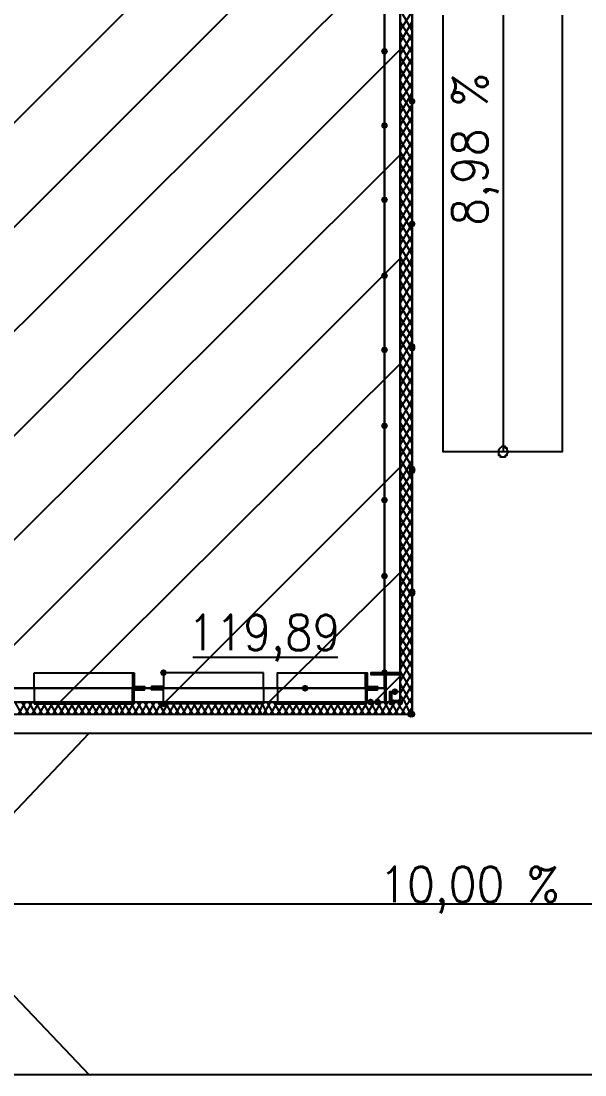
# Model space of a CAD drawing. Header units: millimetres. Extents: x 0 to 420, y 0 to 297.
# Drawn here: x 383.65 to 397.47, y 110.83 to 136.67 of the extents above; entities that cross this region are included whole.
import ezdxf

# ---------------------------------------------------------------- set-up
doc = ezdxf.new("R2010")
doc.units = ezdxf.units.MM
doc.layers.get('0').update_dxf_attribs({"linetype": 'CONTINUOUS'})
doc.styles.get("Standard").update_dxf_attribs({"font": 'STANDARD'})

msp = doc.modelspace()

# ---------------------------------------------------------------- hatches: boundary and pattern name
at = {"true_color": 0x000007}
h = msp.add_hatch(color=0, dxfattribs=at)
h.paths.add_polyline_path([(393.234333, 137.710333), (393.234333, 119.634)], flags=0)
h.paths.add_polyline_path([(393.234333, 119.634), (393.234333, 137.710333)], flags=0)
for points in [[(392.641667, 135.932333), (392.616796, 135.872537), (392.557, 135.847667), (392.497204, 135.872537), (392.472333, 135.932333), (392.497204, 135.992129), (392.557, 136.017), (392.616796, 135.992129)], [(392.641667, 134.112), (392.616796, 134.052204), (392.557, 134.027333), (392.497204, 134.052204), (392.472333, 134.112), (392.497204, 134.171796), (392.557, 134.196667), (392.616796, 134.171796)], [(392.641667, 132.291667), (392.616796, 132.231871), (392.557, 132.207), (392.497204, 132.231871), (392.472333, 132.291667), (392.497204, 132.351462), (392.557, 132.376333), (392.616796, 132.351463)], [(392.641667, 130.429), (392.616796, 130.369204), (392.557, 130.344333), (392.497204, 130.369204), (392.472333, 130.429), (392.497204, 130.488796), (392.557, 130.513667), (392.616796, 130.488796)], [(392.641667, 128.608667), (392.616796, 128.548871), (392.557, 128.524), (392.497204, 128.548871), (392.472333, 128.608667), (392.497204, 128.668462), (392.557, 128.693333), (392.616796, 128.668463)], [(392.641667, 126.746), (392.616796, 126.686204), (392.557, 126.661333), (392.497204, 126.686204), (392.472333, 126.746), (392.497204, 126.805796), (392.557, 126.830667), (392.616796, 126.805796)], [(392.641667, 124.925667), (392.616796, 124.865871), (392.557, 124.841), (392.497204, 124.865871), (392.472333, 124.925667), (392.497204, 124.985462), (392.557, 125.010333), (392.616796, 124.985463)], [(392.641667, 123.063), (392.616796, 123.003204), (392.557, 122.978333), (392.497204, 123.003204), (392.472333, 123.063), (392.497204, 123.122796), (392.557, 123.147667), (392.616796, 123.122796)], [(387.223, 120.692333), (387.198129, 120.632537), (387.138333, 120.607667), (387.078538, 120.632537), (387.053667, 120.692333), (387.078537, 120.752129), (387.138333, 120.777), (387.198129, 120.752129)], [(392.641667, 120.692333), (392.616796, 120.632537), (392.557, 120.607667), (392.497204, 120.632537), (392.472333, 120.692333), (392.497204, 120.752129), (392.557, 120.777), (392.616796, 120.752129)], [(390.694333, 120.311333), (390.669462, 120.251537), (390.609667, 120.226667), (390.549871, 120.251537), (390.525, 120.311333), (390.549871, 120.371129), (390.609667, 120.396), (390.669462, 120.371129)], [(392.895667, 120.226667), (392.870796, 120.166871), (392.811, 120.142), (392.751204, 120.166871), (392.726333, 120.226667), (392.751204, 120.286462), (392.811, 120.311333), (392.870796, 120.286463)], [(387.223, 119.930333), (387.198129, 119.870538), (387.138333, 119.845667), (387.078538, 119.870538), (387.053667, 119.930333), (387.078537, 119.990129), (387.138333, 120.015), (387.198129, 119.990129)], [(392.303, 119.972667), (392.278129, 119.912871), (392.218333, 119.888), (392.158537, 119.912871), (392.133667, 119.972667), (392.158537, 120.032462), (392.218333, 120.057333), (392.278129, 120.032463)], [(392.303, 119.972667), (392.278129, 119.912871), (392.218333, 119.888), (392.158537, 119.912871), (392.133667, 119.972667), (392.158537, 120.032462), (392.218333, 120.057333), (392.278129, 120.032463)], [(392.472333, 119.972667), (392.447462, 119.912871), (392.387667, 119.888), (392.327871, 119.912871), (392.303, 119.972667), (392.327871, 120.032462), (392.387667, 120.057333), (392.447462, 120.032463)], [(392.472333, 119.972667), (392.447462, 119.912871), (392.387667, 119.888), (392.327871, 119.912871), (392.303, 119.972667), (392.327871, 120.032462), (392.387667, 120.057333), (392.447462, 120.032463)], [(392.811, 119.972667), (392.786129, 119.912871), (392.726333, 119.888), (392.666538, 119.912871), (392.641667, 119.972667), (392.666537, 120.032462), (392.726333, 120.057333), (392.786129, 120.032463)], [(392.811, 119.972667), (392.786129, 119.912871), (392.726333, 119.888), (392.666538, 119.912871), (392.641667, 119.972667), (392.666537, 120.032462), (392.726333, 120.057333), (392.786129, 120.032463)], [(393.022667, 119.972667), (392.997796, 119.912871), (392.938, 119.888), (392.878204, 119.912871), (392.853333, 119.972667), (392.878204, 120.032462), (392.938, 120.057333), (392.997796, 120.032463)], [(393.022667, 119.972667), (392.997796, 119.912871), (392.938, 119.888), (392.878204, 119.912871), (392.853333, 119.972667), (392.878204, 120.032462), (392.938, 120.057333), (392.997796, 120.032463)], [(393.276667, 119.676333), (393.251796, 119.616537), (393.192, 119.591667), (393.132204, 119.616537), (393.107333, 119.676333), (393.132204, 119.736129), (393.192, 119.761), (393.251796, 119.736129)]]:
    msp.add_hatch(color=0, dxfattribs=at).paths.add_polyline_path(points, flags=0)
at = {"true_color": 0x0000fe}
for points in [[(393.319, 134.704667), (393.294129, 134.644871), (393.234333, 134.62), (393.174537, 134.644871), (393.149667, 134.704667), (393.174537, 134.764462), (393.234333, 134.789333), (393.294129, 134.764463)], [(393.319, 134.704667), (393.294129, 134.644871), (393.234333, 134.62), (393.174537, 134.644871), (393.149667, 134.704667), (393.174537, 134.764462), (393.234333, 134.789333), (393.294129, 134.764463)], [(393.319, 131.699), (393.294129, 131.639204), (393.234333, 131.614333), (393.174537, 131.639204), (393.149667, 131.699), (393.174537, 131.758796), (393.234333, 131.783667), (393.294129, 131.758796)], [(393.319, 131.699), (393.294129, 131.639204), (393.234333, 131.614333), (393.174537, 131.639204), (393.149667, 131.699), (393.174537, 131.758796), (393.234333, 131.783667), (393.294129, 131.758796)], [(393.319, 128.693333), (393.294129, 128.633537), (393.234333, 128.608667), (393.174537, 128.633537), (393.149667, 128.693333), (393.174537, 128.753129), (393.234333, 128.778), (393.294129, 128.753129)], [(393.319, 128.651), (393.294129, 128.591204), (393.234333, 128.566333), (393.174537, 128.591204), (393.149667, 128.651), (393.174537, 128.710796), (393.234333, 128.735667), (393.294129, 128.710796)], [(393.319, 125.687667), (393.294129, 125.627871), (393.234333, 125.603), (393.174537, 125.627871), (393.149667, 125.687667), (393.174537, 125.747462), (393.234333, 125.772333), (393.294129, 125.747463)], [(393.319, 125.645333), (393.294129, 125.585538), (393.234333, 125.560667), (393.174537, 125.585538), (393.149667, 125.645333), (393.174537, 125.705129), (393.234333, 125.73), (393.294129, 125.705129)], [(393.319, 122.682), (393.294129, 122.622204), (393.234333, 122.597333), (393.174537, 122.622204), (393.149667, 122.682), (393.174537, 122.741796), (393.234333, 122.766667), (393.294129, 122.741796)], [(393.319, 122.639667), (393.294129, 122.579871), (393.234333, 122.555), (393.174537, 122.579871), (393.149667, 122.639667), (393.174537, 122.699462), (393.234333, 122.724333), (393.294129, 122.699463)], [(393.319, 119.676333), (393.294129, 119.616537), (393.234333, 119.591667), (393.174537, 119.616537), (393.149667, 119.676333), (393.174537, 119.736129), (393.234333, 119.761), (393.294129, 119.736129)], [(393.319, 119.676333), (393.294129, 119.616537), (393.234333, 119.591667), (393.174537, 119.616537), (393.149667, 119.676333), (393.174537, 119.736129), (393.234333, 119.761), (393.294129, 119.736129)]]:
    msp.add_hatch(color=0, dxfattribs=at).paths.add_polyline_path(points, flags=0)

# ---------------------------------------------------------------- linework, layer by layer
at = {"color": 0, "true_color": 0x000007}
for points in [[(393.234333, 119.972667), (393.234333, 236.897333)], [(392.938, 154.432), (392.938, 119.972667)], [(393.234333, 137.710333), (393.234333, 119.676333), (393.234333, 137.710333), (393.234333, 119.676333)], [(393.234333, 136.440333), (392.938, 136.948333)], [(392.938, 136.440333), (393.234333, 136.906)], [(396.917333, 136.821333), (396.917333, 126.111), (393.996333, 126.111), (393.996333, 136.821333)], [(395.478, 126.111), (395.478, 136.821333)], [(392.938, 136.144), (393.234333, 136.652)], [(393.234333, 136.186333), (392.938, 136.652)], [(393.234333, 135.89), (392.938, 136.398)], [(392.938, 135.847667), (393.234333, 136.355667)], [(393.234333, 135.593667), (392.938, 136.101667)], [(392.938, 135.551333), (393.234333, 136.059333)], [(393.234333, 135.297333), (392.938, 135.805333)], [(392.938, 135.255), (393.234333, 135.763)], [(393.234333, 135.001), (392.938, 135.509)], [(392.938, 134.958667), (393.234333, 135.466667)], [(393.234333, 134.704667), (392.938, 135.212667)], [(392.938, 134.704667), (393.234333, 135.170333)], [(392.938, 134.408333), (393.234333, 134.916333)], [(393.234333, 134.450667), (392.938, 134.916333)], [(393.234333, 134.154333), (392.938, 134.662333)], [(392.938, 134.112), (393.234333, 134.62)], [(393.234333, 133.858), (392.938, 134.366)], [(392.938, 133.815667), (393.234333, 134.323667)], [(393.234333, 133.561667), (392.938, 134.069667)], [(392.938, 133.519333), (393.234333, 134.027333)], [(393.234333, 133.265333), (392.938, 133.773333)], [(392.938, 133.223), (393.234333, 133.731)], [(393.234333, 132.969), (392.938, 133.477)], [(392.938, 132.926667), (393.234333, 133.434667)], [(393.234333, 132.672667), (392.938, 133.180667)], [(392.938, 132.672667), (393.234333, 133.138333)], [(392.938, 132.376333), (393.234333, 132.884333)], [(393.234333, 132.418667), (392.938, 132.884333)], [(393.234333, 132.122333), (392.938, 132.630333)], [(392.938, 132.08), (393.234333, 132.588)], [(393.234333, 131.826), (392.938, 132.334)], [(392.938, 131.783667), (393.234333, 132.291667)], [(393.234333, 131.529667), (392.938, 132.037667)], [(392.938, 131.487333), (393.234333, 131.995333)], [(393.234333, 131.233333), (392.938, 131.741333)], [(392.938, 131.191), (393.234333, 131.699)], [(393.234333, 130.937), (392.938, 131.445)], [(392.938, 130.937), (393.234333, 131.402667)], [(392.938, 130.640667), (393.234333, 131.148667)], [(393.234333, 130.640667), (392.938, 131.148667)], [(393.234333, 130.386667), (392.938, 130.894667)], [(392.938, 130.344333), (393.234333, 130.852333)], [(393.234333, 130.090333), (392.938, 130.598333)], [(392.938, 130.048), (393.234333, 130.556)], [(393.234333, 129.794), (392.938, 130.302)], [(392.938, 129.751667), (393.234333, 130.259667)], [(393.234333, 129.497667), (392.938, 130.005667)], [(392.938, 129.455333), (393.234333, 129.963333)], [(393.234333, 129.201333), (392.938, 129.709333)], [(392.938, 129.159), (393.234333, 129.667)], [(393.234333, 128.905), (392.938, 129.413)], [(392.938, 128.905), (393.234333, 129.370667)], [(392.938, 128.608667), (393.234333, 129.116667)], [(393.234333, 128.651), (392.938, 129.116667)], [(393.234333, 128.354667), (392.938, 128.862667)], [(392.938, 128.312333), (393.234333, 128.820333)], [(393.234333, 128.058333), (392.938, 128.566333)], [(392.938, 128.016), (393.234333, 128.524)], [(393.234333, 127.762), (392.938, 128.27)], [(392.938, 127.719667), (393.234333, 128.227667)], [(393.234333, 127.465667), (392.938, 127.973667)], [(392.938, 127.423333), (393.234333, 127.931333)], [(393.234333, 127.169333), (392.938, 127.677333)], [(392.938, 127.169333), (393.234333, 127.635)], [(392.938, 126.873), (393.234333, 127.381)], [(393.234333, 126.873), (392.938, 127.381)], [(392.938, 126.576667), (393.234333, 127.084667)], [(393.234333, 126.619), (392.938, 127.084667)], [(393.234333, 126.322667), (392.938, 126.830667)], [(392.938, 126.280333), (393.234333, 126.788333)], [(393.234333, 126.026333), (392.938, 126.534333)], [(392.938, 125.984), (393.234333, 126.492)], [(393.234333, 125.73), (392.938, 126.238)], [(392.938, 125.687667), (393.234333, 126.195667)], [(393.234333, 125.433667), (392.938, 125.941667)], [(392.938, 125.391333), (393.234333, 125.899333)], [(393.234333, 125.137333), (392.938, 125.645333)], [(392.938, 125.137333), (393.234333, 125.603)], [(392.938, 124.841), (393.234333, 125.349)], [(393.234333, 124.883333), (392.938, 125.349)], [(393.234333, 124.587), (392.938, 125.095)], [(392.938, 124.544667), (393.234333, 125.052667)], [(393.234333, 124.290667), (392.938, 124.798667)], [(392.938, 124.248333), (393.234333, 124.756333)], [(393.234333, 123.994333), (392.938, 124.502333)], [(392.938, 123.952), (393.234333, 124.46)], [(393.234333, 123.698), (392.938, 124.206)], [(392.938, 123.655667), (393.234333, 124.163667)], [(393.234333, 123.401667), (392.938, 123.909667)], [(392.938, 123.401667), (393.234333, 123.867333)], [(392.938, 123.105333), (393.234333, 123.613333)], [(393.234333, 123.105333), (392.938, 123.613333)], [(392.938, 122.809), (393.234333, 123.317)], [(393.234333, 122.851333), (392.938, 123.317)], [(393.234333, 122.555), (392.938, 123.063)], [(392.938, 122.512667), (393.234333, 123.020667)], [(393.234333, 122.258667), (392.938, 122.766667)], [(392.938, 122.216333), (393.234333, 122.724333)], [(393.234333, 121.962333), (392.938, 122.470333)], [(392.938, 121.92), (393.234333, 122.428)], [(393.234333, 121.666), (392.938, 122.174)], [(392.938, 121.623667), (393.234333, 122.131667)], [(393.234333, 121.369667), (392.938, 121.877667)], [(392.938, 121.369667), (393.234333, 121.835333)], [(392.938, 121.073333), (393.234333, 121.581333)], [(393.234333, 121.115667), (392.938, 121.581333)], [(393.234333, 120.819333), (392.938, 121.327333)], [(392.938, 120.777), (393.234333, 121.285)], [(387.858, 121.073333), (391.414, 121.073333)], [(393.234333, 120.523), (392.938, 121.031)], [(392.938, 120.480667), (393.234333, 120.988667)], [(393.234333, 120.226667), (392.938, 120.734667)], [(386.376333, 120.692333), (386.418667, 120.692333)], [(386.418667, 120.692333), (386.418667, 120.396), (386.418667, 120.353667), (386.672667, 120.353667), (386.672667, 120.311333)], [(387.138333, 120.692333), (387.138333, 120.396), (387.138333, 120.353667), (387.096, 120.353667), (386.884333, 120.353667), (386.842, 120.353667), (386.842, 120.311333)], [(392.091333, 120.311333), (392.091333, 120.692333), (392.133667, 120.692333), (392.133667, 120.396), (392.133667, 120.353667), (392.387667, 120.353667), (392.387667, 120.311333), (392.091333, 120.311333), (389.932333, 120.311333), (389.932333, 120.692333), (392.091333, 120.692333)], [(392.218333, 120.692333), (392.218333, 120.65)], [(392.218333, 120.692333), (392.218333, 120.65)], [(392.387667, 120.692333), (392.387667, 120.65)], [(392.387667, 120.692333), (392.387667, 120.65)], [(392.557, 120.692333), (392.557, 119.972667)], [(392.557, 120.692333), (392.557, 119.972667)], [(392.726333, 120.692333), (392.726333, 120.65)], [(392.726333, 120.692333), (392.726333, 120.65)], [(392.938, 120.692333), (392.938, 120.65)], [(392.938, 120.692333), (392.938, 120.65)], [(392.938, 120.184333), (393.234333, 120.692333)], [(393.192, 119.972667), (392.938, 120.438333)], [(386.672667, 120.311333), (386.376333, 120.311333)], [(386.672667, 120.311333), (386.376333, 120.311333)], [(386.418667, 119.930333), (386.418667, 119.972667), (386.418667, 120.226667), (386.418667, 120.269), (386.672667, 120.269), (386.672667, 120.311333)], [(386.842, 120.311333), (387.138333, 120.311333)], [(386.842, 120.311333), (387.138333, 120.311333)], [(387.138333, 119.930333), (387.138333, 119.972667), (387.138333, 120.226667), (387.138333, 120.269), (387.096, 120.269), (386.884333, 120.269), (386.842, 120.269), (386.842, 120.311333)], [(392.091333, 120.311333), (392.091333, 119.930333), (392.133667, 119.972667), (392.133667, 120.226667), (392.133667, 120.269), (392.387667, 120.269), (392.387667, 120.311333), (392.091333, 120.311333), (389.932333, 120.311333), (389.932333, 119.930333), (392.091333, 119.930333)], [(392.980333, 119.972667), (393.234333, 120.396)], [(392.938, 119.972667), (379.518333, 119.972667)], [(383.667, 119.676333), (383.497667, 119.972667)], [(383.582333, 119.676333), (383.751667, 119.972667)], [(383.836333, 119.676333), (383.667, 119.972667)], [(383.751667, 119.676333), (383.921, 119.972667)], [(384.005667, 119.676333), (383.836333, 119.972667)], [(383.921, 119.676333), (384.090333, 119.972667)], [(384.175, 119.676333), (384.005667, 119.972667)], [(384.090333, 119.676333), (384.259667, 119.972667)], [(384.344333, 119.676333), (384.175, 119.972667)], [(384.259667, 119.676333), (384.429, 119.972667)], [(384.513667, 119.676333), (384.344333, 119.972667)], [(384.429, 119.676333), (384.598333, 119.972667)], [(384.683, 119.676333), (384.513667, 119.972667)], [(384.598333, 119.676333), (384.767667, 119.972667)], [(384.852333, 119.676333), (384.683, 119.972667)], [(384.767667, 119.676333), (384.937, 119.972667)], [(385.021667, 119.676333), (384.852333, 119.972667)], [(384.937, 119.676333), (385.106333, 119.972667)], [(385.191, 119.676333), (385.021667, 119.972667)], [(385.106333, 119.676333), (385.275667, 119.972667)], [(385.360333, 119.676333), (385.191, 119.972667)], [(385.275667, 119.676333), (385.445, 119.972667)], [(385.529667, 119.676333), (385.360333, 119.972667)], [(385.445, 119.676333), (385.614333, 119.972667)], [(385.699, 119.676333), (385.529667, 119.972667)], [(385.614333, 119.676333), (385.783667, 119.972667)], [(385.868333, 119.676333), (385.699, 119.972667)], [(385.783667, 119.676333), (385.953, 119.972667)], [(386.037667, 119.676333), (385.868333, 119.972667)], [(385.953, 119.676333), (386.08, 119.972667)], [(386.164667, 119.676333), (386.037667, 119.972667)], [(386.08, 119.676333), (386.249333, 119.972667)], [(386.334, 119.676333), (386.164667, 119.972667)], [(386.249333, 119.676333), (386.418667, 119.972667)], [(386.503333, 119.676333), (386.334, 119.972667)], [(386.376333, 119.930333), (386.418667, 119.930333)], [(386.418667, 119.676333), (386.588, 119.972667)], [(386.672667, 119.676333), (386.503333, 119.972667)], [(386.588, 119.676333), (386.757333, 119.972667)], [(386.842, 119.676333), (386.672667, 119.972667)], [(386.757333, 119.676333), (386.926667, 119.972667)], [(387.011333, 119.676333), (386.842, 119.972667)], [(386.926667, 119.676333), (387.096, 119.972667)], [(387.180667, 119.676333), (387.011333, 119.972667)], [(387.096, 119.676333), (387.265333, 119.972667)], [(387.35, 119.676333), (387.180667, 119.972667)], [(387.265333, 119.676333), (387.434667, 119.972667)], [(387.519333, 119.676333), (387.35, 119.972667)], [(387.434667, 119.676333), (387.604, 119.972667)], [(387.688667, 119.676333), (387.519333, 119.972667)], [(387.604, 119.676333), (387.773333, 119.972667)], [(387.858, 119.676333), (387.688667, 119.972667)], [(387.773333, 119.676333), (387.942667, 119.972667)], [(388.027333, 119.676333), (387.858, 119.972667)], [(387.942667, 119.676333), (388.112, 119.972667)], [(388.196667, 119.676333), (388.027333, 119.972667)], [(388.112, 119.676333), (388.281333, 119.972667)], [(388.366, 119.676333), (388.196667, 119.972667)], [(388.281333, 119.676333), (388.450667, 119.972667)], [(388.535333, 119.676333), (388.366, 119.972667)], [(388.450667, 119.676333), (388.62, 119.972667)], [(388.704667, 119.676333), (388.535333, 119.972667)], [(388.62, 119.676333), (388.789333, 119.972667)], [(388.874, 119.676333), (388.704667, 119.972667)], [(388.789333, 119.676333), (388.958667, 119.972667)], [(389.043333, 119.676333), (388.874, 119.972667)], [(388.958667, 119.676333), (389.128, 119.972667)], [(389.212667, 119.676333), (389.043333, 119.972667)], [(389.128, 119.676333), (389.297333, 119.972667)], [(389.382, 119.676333), (389.212667, 119.972667)], [(389.297333, 119.676333), (389.466667, 119.972667)], [(389.551333, 119.676333), (389.382, 119.972667)], [(389.466667, 119.676333), (389.593667, 119.972667)], [(389.678333, 119.676333), (389.551333, 119.972667)], [(389.593667, 119.676333), (389.763, 119.972667)], [(389.847667, 119.676333), (389.678333, 119.972667)], [(389.763, 119.676333), (389.932333, 119.972667)], [(390.017, 119.676333), (389.847667, 119.972667)], [(389.932333, 119.676333), (390.101667, 119.972667)], [(390.186333, 119.676333), (390.017, 119.972667)], [(390.101667, 119.676333), (390.271, 119.972667)], [(390.355667, 119.676333), (390.186333, 119.972667)], [(390.271, 119.676333), (390.440333, 119.972667)], [(390.525, 119.676333), (390.355667, 119.972667)], [(390.440333, 119.676333), (390.609667, 119.972667)], [(390.694333, 119.676333), (390.525, 119.972667)], [(390.609667, 119.676333), (390.779, 119.972667)], [(390.863667, 119.676333), (390.694333, 119.972667)], [(390.779, 119.676333), (390.948333, 119.972667)], [(391.033, 119.676333), (390.863667, 119.972667)], [(390.948333, 119.676333), (391.117667, 119.972667)], [(391.202333, 119.676333), (391.033, 119.972667)], [(391.117667, 119.676333), (391.287, 119.972667)], [(391.371667, 119.676333), (391.202333, 119.972667)], [(391.287, 119.676333), (391.456333, 119.972667)], [(391.541, 119.676333), (391.371667, 119.972667)], [(391.456333, 119.676333), (391.625667, 119.972667)], [(391.710333, 119.676333), (391.541, 119.972667)], [(391.625667, 119.676333), (391.795, 119.972667)], [(391.879667, 119.676333), (391.710333, 119.972667)], [(391.795, 119.676333), (391.964333, 119.972667)], [(392.049, 119.676333), (391.879667, 119.972667)], [(391.964333, 119.676333), (392.133667, 119.972667)], [(392.218333, 119.676333), (392.049, 119.972667)], [(392.133667, 119.676333), (392.303, 119.972667)], [(392.387667, 119.676333), (392.218333, 119.972667)], [(392.303, 119.676333), (392.472333, 119.972667)], [(392.557, 119.676333), (392.387667, 119.972667)], [(392.472333, 119.676333), (392.641667, 119.972667)], [(392.726333, 119.676333), (392.557, 119.972667)], [(392.641667, 119.676333), (392.811, 119.972667)], [(392.895667, 119.676333), (392.726333, 119.972667)], [(392.811, 120.015), (392.811, 119.972667)], [(392.938, 119.845667), (392.895667, 119.972667)], [(393.065, 119.972667), (392.938, 120.142)], [(392.938, 119.930333), (392.980333, 119.972667)], [(392.938, 119.888), (392.938, 119.930333)], [(393.065, 119.845667), (393.149667, 119.972667)], [(393.192, 119.676333), (393.065, 119.972667)], [(393.149667, 119.972667), (393.234333, 120.099667)], [(393.234333, 119.930333), (393.192, 119.972667)], [(393.234333, 119.676333), (393.234333, 119.972667)], [(379.518333, 119.676333), (393.234333, 119.676333)], [(392.811, 119.676333), (392.938, 119.888)], [(393.065, 119.676333), (392.938, 119.845667)], [(392.980333, 119.676333), (393.065, 119.845667)], [(393.149667, 119.718667), (393.234333, 119.845667)], [(393.149667, 119.676333), (393.149667, 119.718667)], [(407.416, 110.828667), (381.338667, 110.828667), (381.338667, 119.210667), (407.416, 119.210667)], [(381.338667, 115.019667), (385.318, 119.210667)], [(407.416, 115.019667), (381.338667, 115.019667), (385.318, 110.828667)]]:
    msp.add_lwpolyline(points, dxfattribs=at)
for points in [[(392.938, 236.601), (258.868333, 236.601), (258.868333, 205.613), (242.189, 205.613), (242.189, 236.601), (108.161667, 236.601), (108.161667, 119.972667), (242.189, 119.972667), (242.189, 150.960667), (258.868333, 150.960667), (258.868333, 119.972667), (392.938, 119.972667)], [(242.189, 236.262333), (242.189, 205.613), (258.868333, 205.613), (258.868333, 236.262333), (392.557, 236.262333), (392.557, 120.311333), (258.868333, 120.311333), (258.868333, 150.960667), (242.189, 150.960667), (242.189, 120.311333), (108.500333, 120.311333), (108.500333, 236.262333)], [(393.234333, 137.710333), (393.234333, 119.634)], [(393.234333, 119.634), (393.234333, 137.710333)], [(393.234333, 137.710333), (393.234333, 119.676333)], [(393.234333, 137.710333), (393.234333, 119.634)], [(395.478, 126.238), (395.435667, 126.238), (395.393333, 126.195667), (395.351, 126.153333), (395.351, 126.111), (395.351, 126.068667), (395.351, 126.026333), (395.393333, 126.026333), (395.393333, 125.984), (395.435667, 125.984), (395.478, 125.984), (395.520333, 125.984), (395.520333, 126.026333), (395.562667, 126.026333), (395.562667, 126.068667), (395.605, 126.111), (395.562667, 126.153333), (395.562667, 126.195667), (395.520333, 126.195667), (395.520333, 126.238)], [(383.963333, 120.692333), (386.376333, 120.692333), (386.376333, 120.311333), (383.963333, 120.311333)], [(389.593667, 120.692333), (387.138333, 120.692333), (387.138333, 120.311333), (389.593667, 120.311333)], [(392.938, 120.692333), (392.218333, 120.692333), (392.218333, 120.65), (392.557, 120.65), (392.557, 119.972667), (392.218333, 119.972667), (392.938, 119.972667), (392.599333, 119.972667), (392.599333, 120.65), (392.938, 120.65)], [(392.938, 120.692333), (392.218333, 120.692333), (392.218333, 120.65), (392.557, 120.65), (392.557, 119.972667), (392.218333, 119.972667), (392.938, 119.972667), (392.599333, 119.972667), (392.599333, 120.65), (392.938, 120.65)], [(384.640667, 120.311333), (382.947333, 120.311333)], [(383.963333, 119.930333), (386.376333, 119.930333), (386.376333, 120.311333), (383.963333, 120.311333)], [(385.741333, 120.311333), (387.773333, 120.311333)], [(389.593667, 119.930333), (387.138333, 119.930333), (387.138333, 120.311333), (389.593667, 120.311333)], [(388.916333, 120.311333), (390.609667, 120.311333)], [(391.456333, 120.311333), (392.472333, 120.311333)], [(392.938, 120.226667), (392.726333, 120.226667), (392.726333, 120.015), (392.938, 120.015), (392.938, 120.226667), (392.684, 120.226667), (392.684, 119.972667), (392.938, 119.972667)]]:
    msp.add_lwpolyline(points, close=True, dxfattribs=at)
at = {"color": 0, "true_color": 0x0000fe}
msp.add_lwpolyline([(242.189, 236.262333), (108.500333, 236.262333), (108.500333, 120.311333), (242.189, 120.311333), (242.189, 150.960667), (258.868333, 150.960667), (258.868333, 120.311333), (392.557, 120.311333), (392.557, 236.262333), (258.868333, 236.262333), (258.868333, 205.613), (242.189, 205.613)], close=True, dxfattribs=at)
at = {"color": 0, "true_color": 0x00002b}
msp.add_lwpolyline([(392.938, 154.432), (363.728, 154.432), (363.728, 119.972667), (392.938, 119.972667)], close=True, dxfattribs=at)
at = {"color": 0, "true_color": 0x000004}
for points in [[(369.231334, 119.972666), (392.938, 143.636999)], [(371.813667, 119.972666), (392.938, 141.096999)], [(374.353667, 119.972666), (392.938, 138.514666)], [(376.936, 119.972666), (392.938, 135.974666)], [(379.476, 119.972666), (392.938, 133.392333)], [(382.058333, 119.972666), (392.938, 130.852333)], [(384.598333, 119.972666), (392.938, 128.269999)], [(387.180667, 119.972666), (392.938, 125.729999)], [(389.720667, 119.972666), (392.938, 123.147666)], [(392.303, 119.972666), (392.938, 120.607666)]]:
    msp.add_lwpolyline(points, dxfattribs=at)

# ---------------------------------------------------------------- texts
at = {"color": 0, "true_color": 0x000007, "insert": (395.350993, 131.656667), "char_height": 0.872032, "width": 3.80302835, "attachment_point": 7, "rotation": 90}
msp.add_mtext('8,98 %', dxfattribs=at)
at = {"color": 0, "true_color": 0x000007, "char_height": 0.872032, "attachment_point": 1}
for s, insert, width in [('119,89', (387.730993, 122.114692), 3.0521121), ('10,00 %', (392.43, 115.934036), 4.28749084)]:
    msp.add_mtext(s, dxfattribs=dict(at, insert=insert, width=width))

doc.saveas('drawing.dxf')
